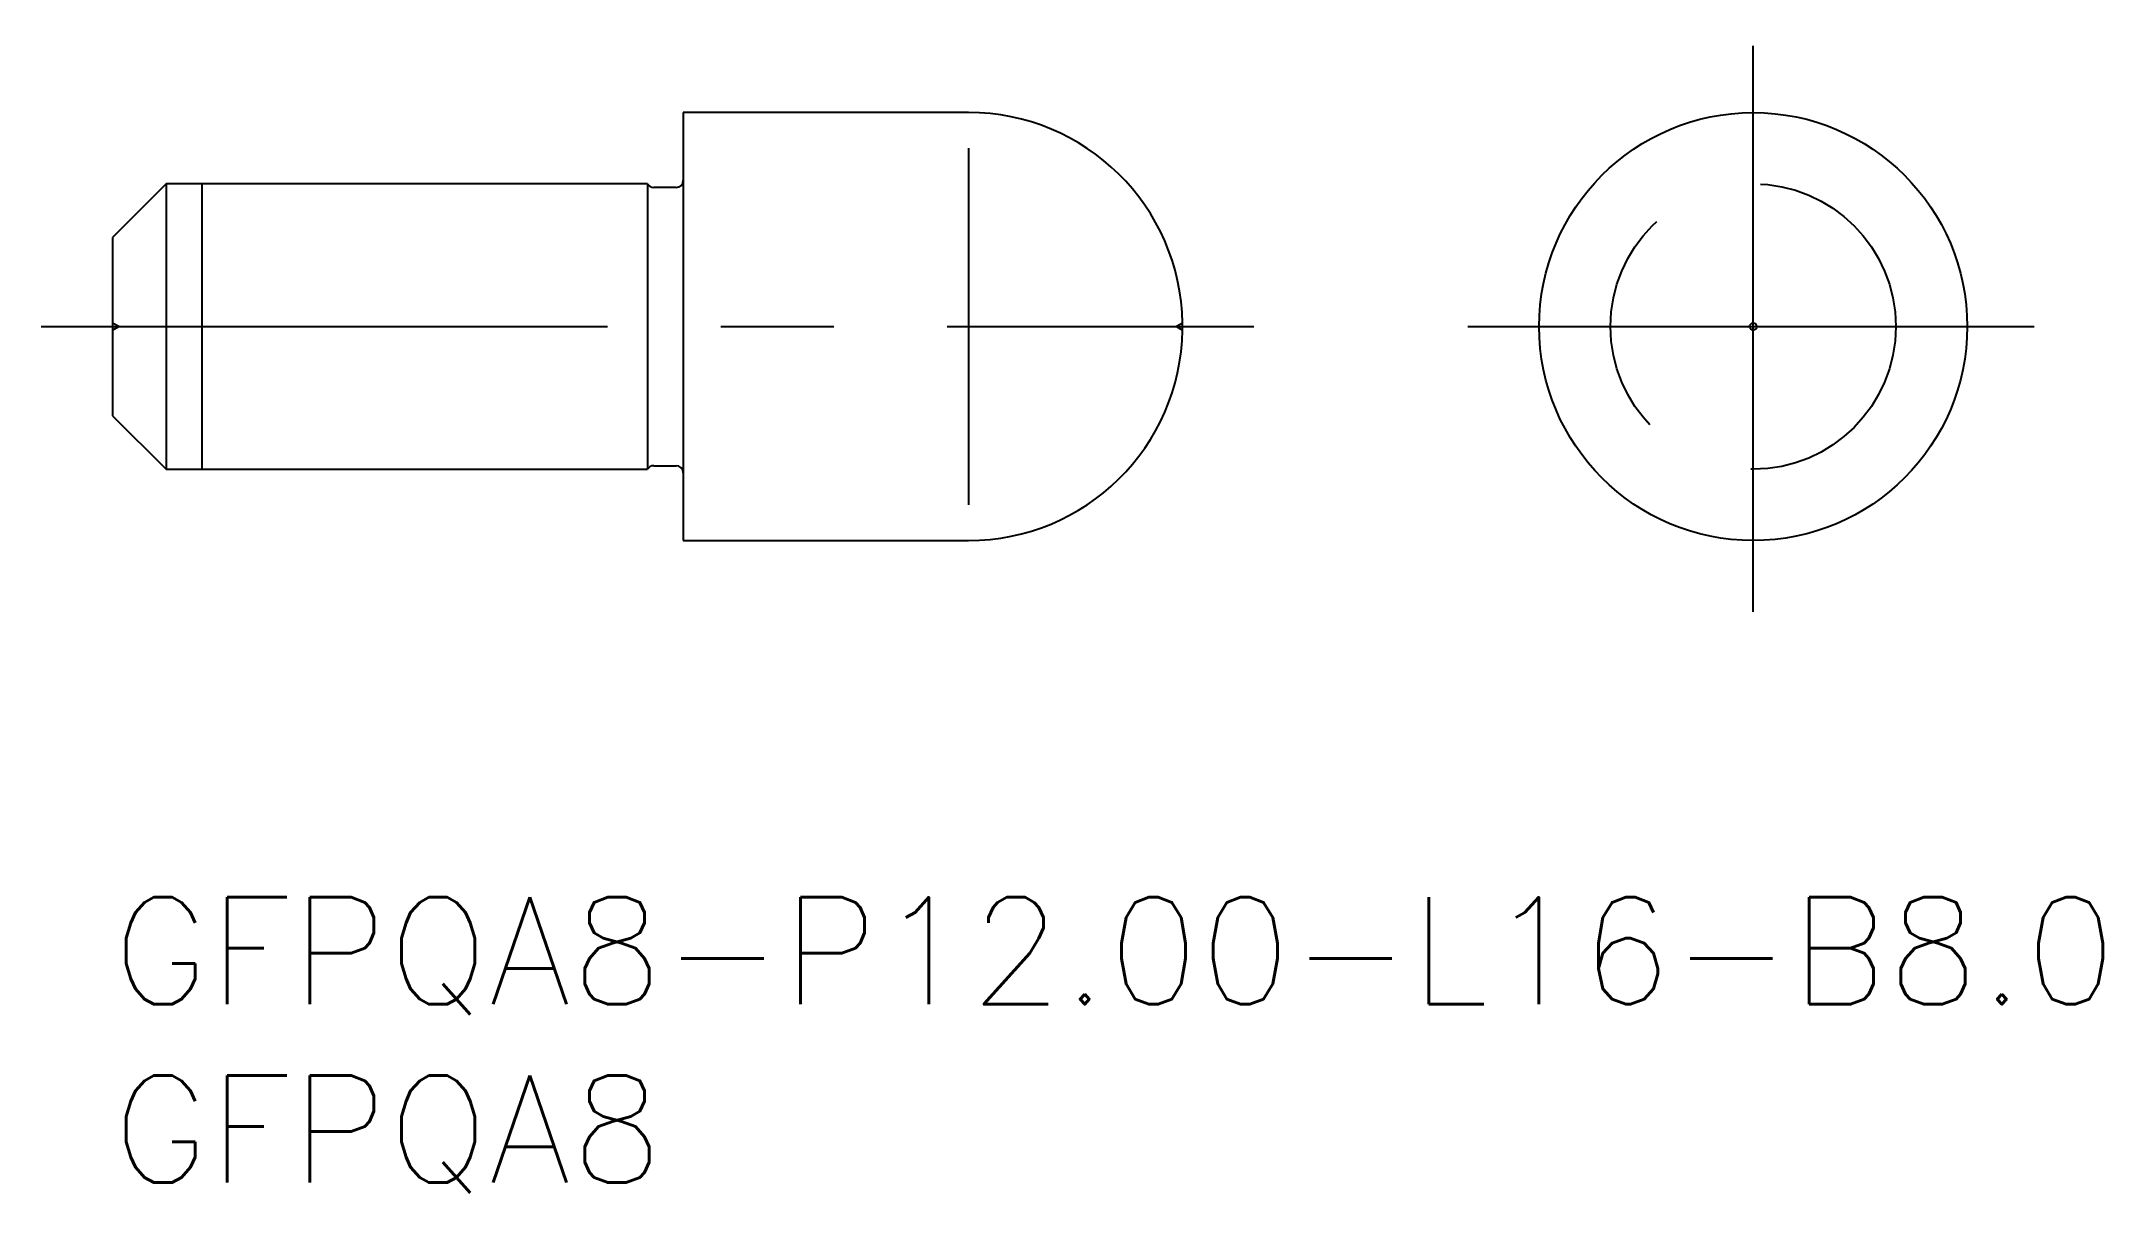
# Model space of a CAD drawing. Extents: x -2 to 55.8, y -8.3 to 24.
import ezdxf

# ---------------------------------------------------------------- set-up
doc = ezdxf.new("R2010")
doc.units = 0
doc.header["$LTSCALE"] = 0.5
doc.linetypes.add('CENTER', pattern=[50.8, 31.75, -6.35, 6.35, -6.35])
doc.linetypes.add('DASHED', pattern=[19.05, 12.7, -6.35])
for name, color, linetype in [('MSM_CENTER', 1, 'CENTER'), ('MSM_CONTINUOUS', 7, 'CONTINUOUS'), ('MSM_DASHED', 4, 'DASHED'), ('MSM_NARROW', 5, 'CONTINUOUS'), ('MSM_PART_NUMBER', 7, 'CONTINUOUS')]:
    doc.layers.add(name, color=color, linetype=linetype)
doc.styles.get("Standard").update_dxf_attribs({"font": 'txt.shx', "height": 0.5, "bigfont": 'bigfont.shx'})

# ---------------------------------------------------------------- blocks, each defined once
blk = doc.blocks.new('*U16')
at = {"layer": 'MSM_PART_NUMBER'}
blk.add_text('GFPQA8-P12.00-L16-B8.0', height=3, dxfattribs=at).set_placement((0, -3))
blk = doc.blocks.new('*U17')
at = {"layer": 'MSM_PART_NUMBER'}
blk.add_text('GFPQA8', height=3, dxfattribs=at).set_placement((0, -8))

msp = doc.modelspace()

# ---------------------------------------------------------------- linework, layer by layer
at = {"layer": 'MSM_CENTER'}
for p, q in [((45.999, 8), (45.999, 24)), ((-2, 16), (31.999, 16)), ((37.999, 16), (53.999, 16))]:
    msp.add_line(p, q, dxfattribs=at)
at = {"layer": 'MSM_CONTINUOUS'}
for p, q in [((24, 22), (16, 22)), ((16, 22), (16, 10)), ((1.5, 20), (0, 18.5)), ((15, 20), (1.5, 20)), ((1.5, 20), (1.5, 12)), ((15, 20), (15, 12)), ((15.8, 19.9), (15.173, 19.9)), ((0, 18.5), (0, 13.5)), ((29.999, 15.9), (29.999, 16.1)), ((0, 13.5), (1.5, 12)), ((1.5, 12), (15, 12)), ((15.173, 12.1), (15.8, 12.1)), ((16, 10), (24, 10))]:
    msp.add_line(p, q, dxfattribs=at)
for radius in [6, 0.0995]:
    msp.add_circle((45.999, 16), radius, dxfattribs=at)
for centre, radius, start, end in [((24, 16), 6, 0.95042, 90), ((15.173, 20.1), 0.2, 210, 270), ((15.8, 20.1), 0.2, 270, 0), ((24, 16), 6, 270, 359.04958), ((15.173, 11.9), 0.2, 90, 150), ((15.8, 11.9), 0.2, 0, 90)]:
    msp.add_arc(centre, radius, start, end, dxfattribs=at)
at = {"layer": 'MSM_DASHED'}
for p, q in [((0.173, 16), (0, 16.1)), ((0, 15.9), (0.173, 16)), ((29.999, 16.1), (29.827, 16)), ((29.827, 16), (29.999, 15.9))]:
    msp.add_line(p, q, dxfattribs=at)
msp.add_circle((45.999, 16), 4, dxfattribs=at)
at = {"layer": 'MSM_NARROW'}
for p, q in [((24, 21), (24, 11)), ((2.5, 20), (2.5, 12))]:
    msp.add_line(p, q, dxfattribs=at)

# ---------------------------------------------------------------- block references
at = {"layer": 'MSM_CONTINUOUS'}
for name in ['*U16', '*U17']:
    msp.add_blockref(name, (0, 0), dxfattribs=at)

doc.saveas('drawing.dxf')
